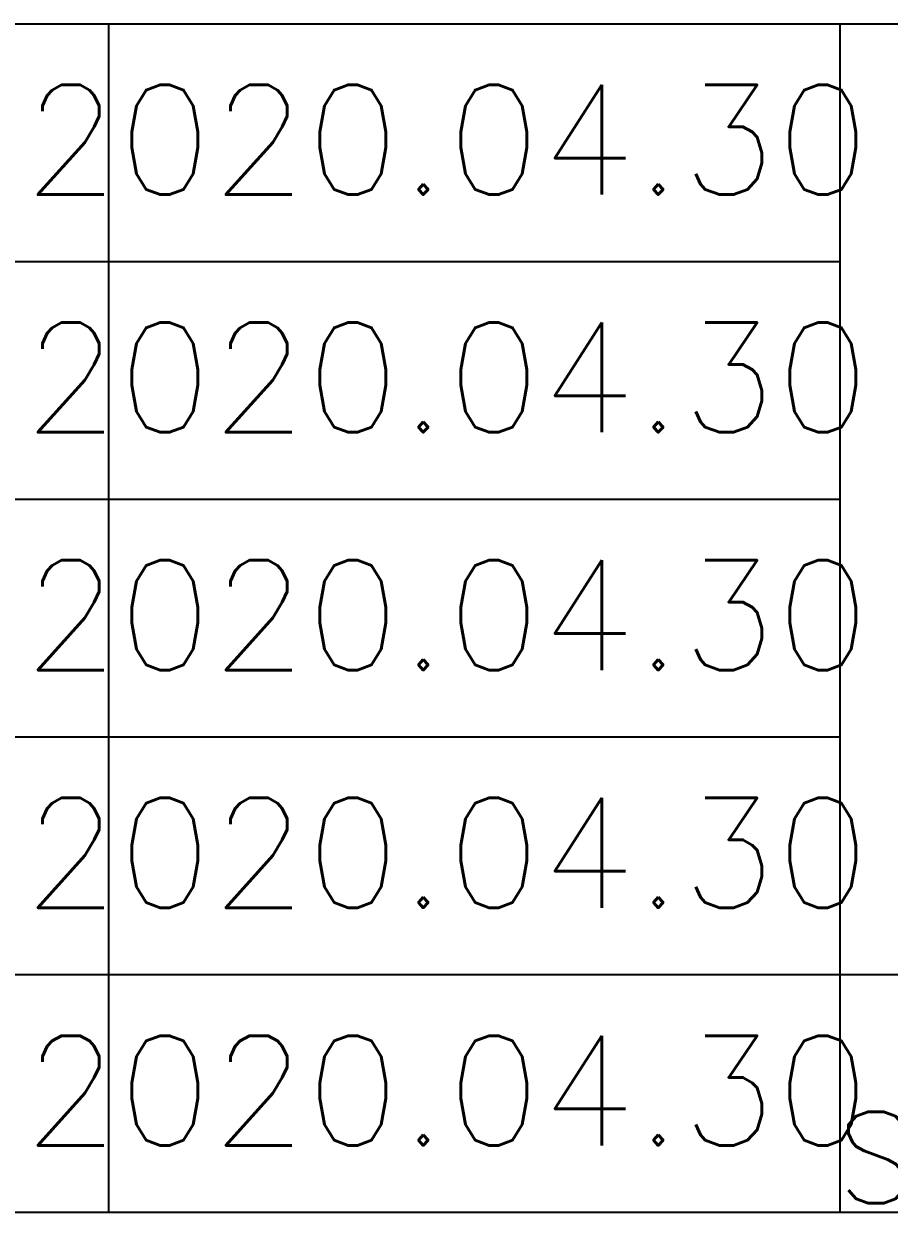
# Model space of a CAD drawing. Header units: millimetres. Extents: x 865490 to 879904, y 39442 to 44891.
# Drawn here: x 868485.27 to 868508.94, y 39475.41 to 39507.91 of the extents above; entities that cross this region are included whole.
import ezdxf
from ezdxf.enums import TextEntityAlignment as Align

# ---------------------------------------------------------------- set-up
doc = ezdxf.new("R2010")
doc.units = ezdxf.units.MM
doc.header["$LTSCALE"] = 1000
doc.header["$MEASUREMENT"] = 0
doc.styles.add('ECEC_TQ', font='txt_l.shx', dxfattribs={"bigfont": 'hztxt_l.shx'})

msp = doc.modelspace()

# ---------------------------------------------------------------- linework, layer by layer
for p, q in [((868452.597, 39507.911), (868562.597, 39507.911)), ((868487.597, 39475.411), (868487.597, 39507.911)), ((868507.597, 39475.411), (868507.597, 39507.911)), ((868452.597, 39501.411), (868507.597, 39501.411)), ((868452.597, 39494.911), (868507.597, 39494.911)), ((868452.597, 39488.411), (868507.597, 39488.411)), ((868452.597, 39481.911), (868507.597, 39481.911)), ((868507.597, 39481.911), (868632.597, 39481.911)), ((868452.597, 39475.411), (868632.597, 39475.411))]:
    msp.add_line(p, q)

# ---------------------------------------------------------------- texts
at = {"style": 'ECEC_TQ'}
msp.add_text('SCALE', height=2.5, dxfattribs=at).set_placement((868512.597, 39476.911), align=Align.MIDDLE)
for p in [(868496.841, 39504.739), (868496.841, 39498.239), (868496.841, 39491.739), (868496.841, 39485.239), (868496.841, 39478.739)]:
    msp.add_attdef('2020.04.30', text=' ', height=3, dxfattribs=at).set_placement(p, align=Align.MIDDLE)

doc.saveas('drawing.dxf')
